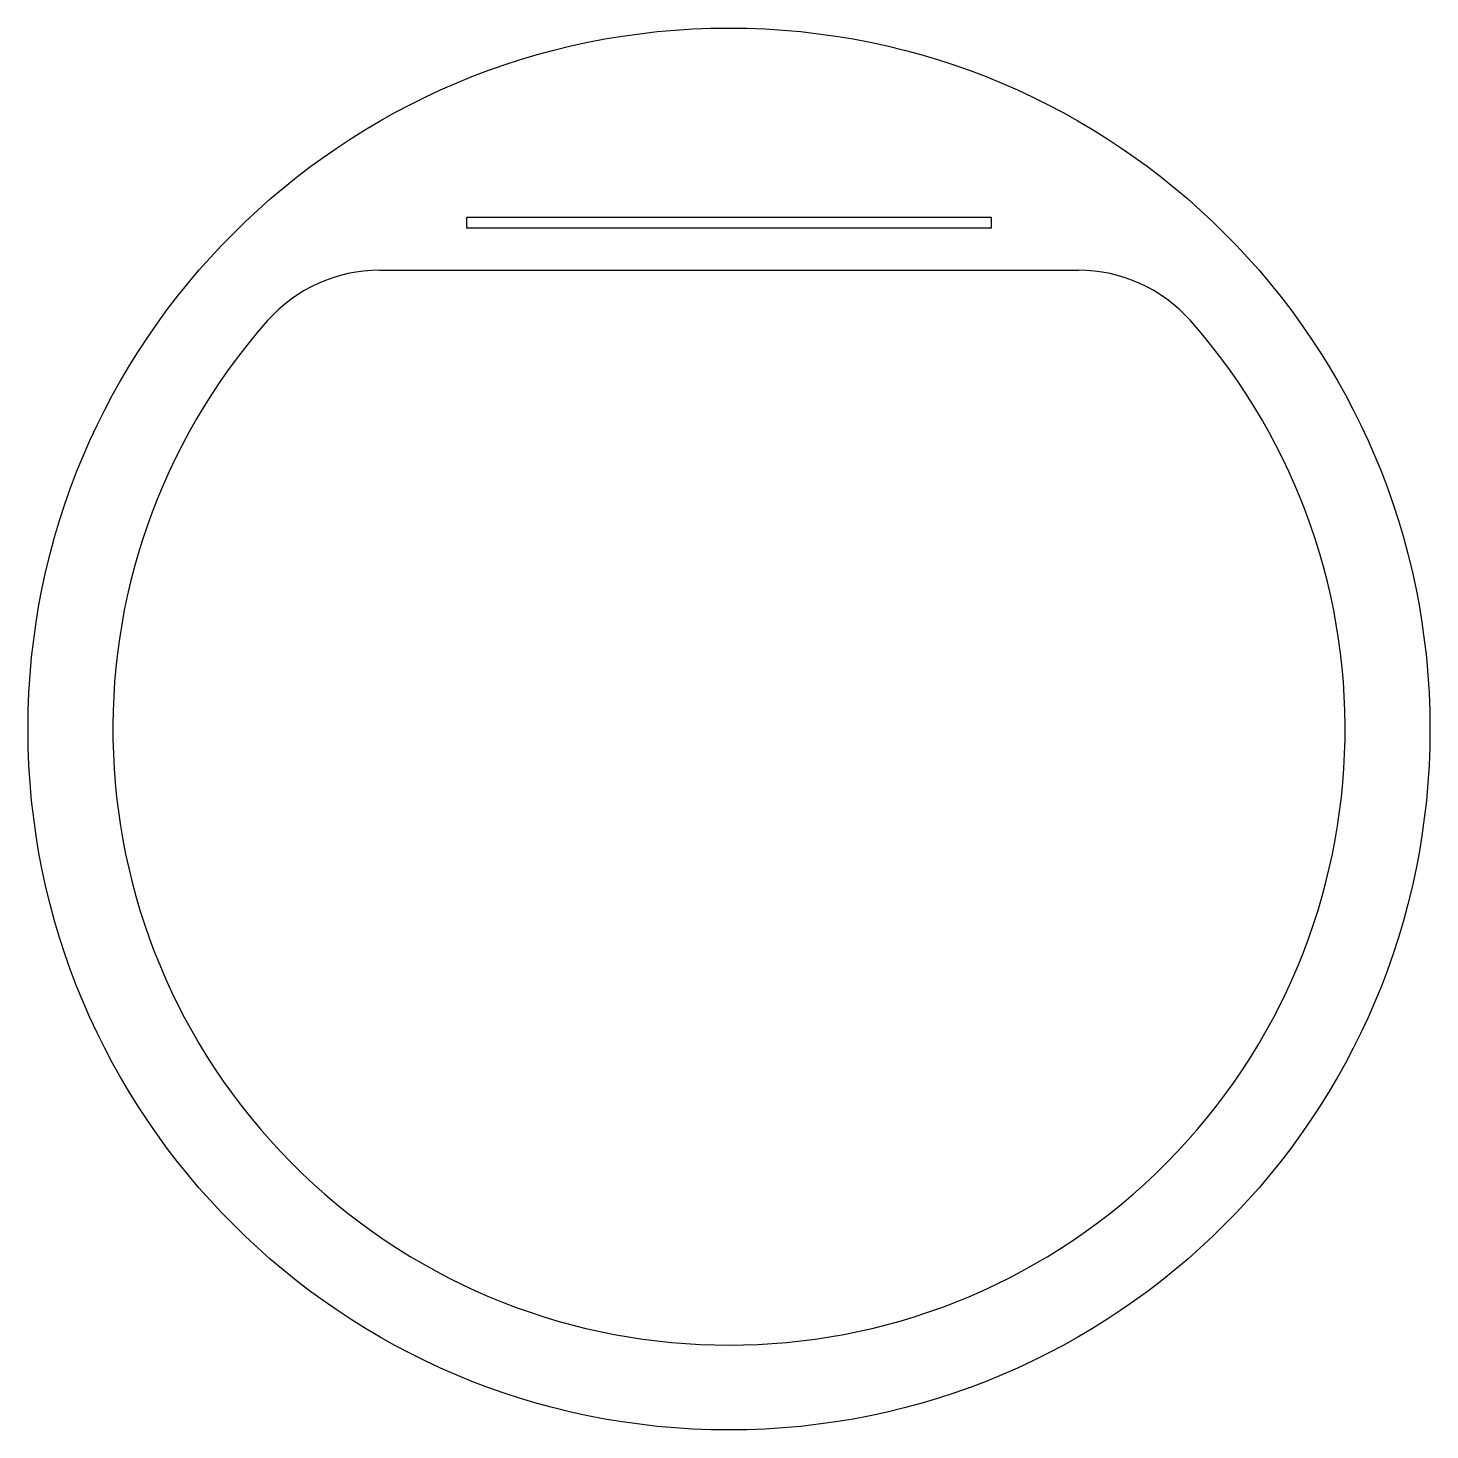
# Model space of a CAD drawing. Extents: x -125 to 125, y -125 to 125.
import ezdxf

# ---------------------------------------------------------------- set-up
doc = ezdxf.new("R2010")
doc.units = 0
doc.layers.add('Sketch012', color=7, linetype='CONTINUOUS')

msp = doc.modelspace()

# ---------------------------------------------------------------- linework, layer by layer
at = {"layer": 'Sketch012'}
for p, q in [((-46.875, 91.5558), (46.875, 91.5558)), ((-46.875, 89.5558), (-46.875, 91.5558)), ((46.875, 91.5558), (46.875, 89.5558)), ((46.875, 89.5558), (-46.875, 89.5558)), ((-62.5, 82.0558), (62.5, 82.0558))]:
    msp.add_line(p, q, dxfattribs=at)
msp.add_circle((0, 0), 125.366, dxfattribs=at)
for centre, radius, start, end in [((-62.5, 55.3251), 26.7308, 90, 138.485), ((62.5, 55.3251), 26.7308, 41.5154, 90), ((0, 0), 110.2, 138.485, 41.5153)]:
    msp.add_arc(centre, radius, start, end, dxfattribs=at)

doc.saveas('drawing.dxf')
